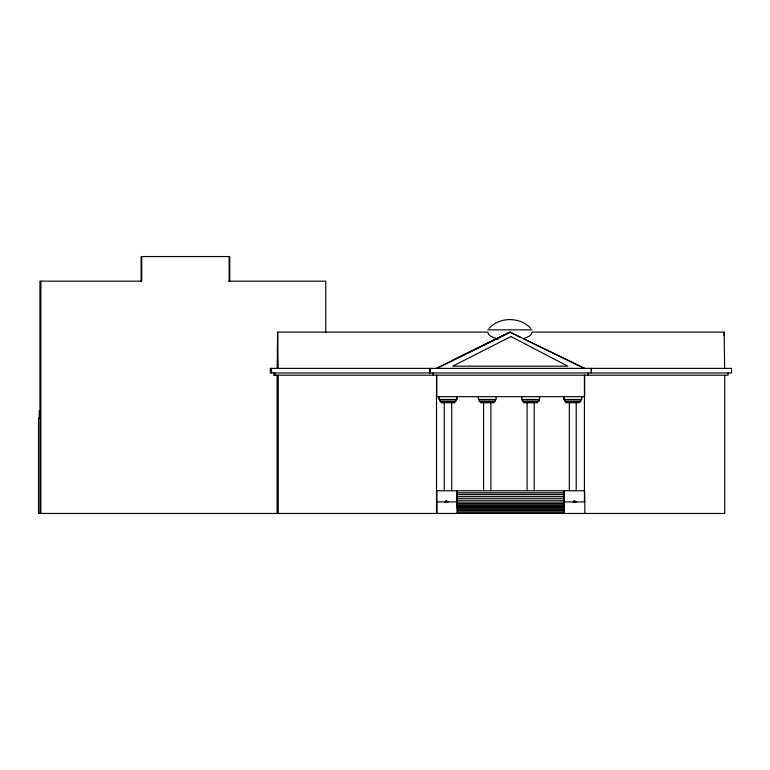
<?xml version="1.0" encoding="UTF-8"?>
<svg xmlns="http://www.w3.org/2000/svg" width="770" height="770" viewBox="0 0 770 770"><rect width="100%" height="100%" fill="white"/><g stroke="black" fill="none" stroke-linecap="round" stroke-linejoin="round"><path stroke-width="1.16" d="M277.161 368.378L277.662 332.13L487.757 332.13L488.546 334.305L490.779 336.336L498.123 339.185M724.098 335.633L724.147 332.13L532.003 332.13L531.271 334.305L529.096 336.336L523.427 338.723L584.334 368.378M488.979 328.444C499.566 316.653 520.193 316.653 530.78 328.444M444.742 501.905L446.148 501.029L448.015 501.905L446.6 501.029L446.6 501.905M444.723 501.905L446.138 501.029L446.138 501.905M436.417 368.378L509.875 332.13L584.69 368.378M504.263 334.931L492.55 340.658M453.203 359.908L489.864 341.938M491.972 340.908L509.99 332.13M436.773 368.378L510.731 332.13M490.038 341.88L487.757 342.968M228.834 281.166L325.758 281.166L325.758 332.65M487.757 329.849L532.003 329.849M436.513 396.675L584.671 396.675L584.671 375.221M439.189 399.457L439.189 396.675L439.15 399.457L456.831 399.457L456.831 396.675L456.803 399.457M478.42 399.457L496.101 399.457L496.101 396.675M581.61 399.457L581.61 396.675L581.639 399.457L563.958 399.457L563.958 396.675M522.397 399.457L522.397 401.045L538.942 401.045L538.942 399.457M440.517 401.69L455.465 401.69L455.465 401.045M523.234 401.69L523.234 401.045L523.215 401.69L538.163 401.69L538.163 401.045M39.953 410.757L39.212 410.757L39.212 418.014L38.5 418.014L38.5 513.446L724.734 513.446L724.734 375.221M436.513 490.74L584.671 490.74L584.882 513.446M564.006 492.752L456.985 492.752L457.12 508.316L564.131 508.316L563.987 490.74L564.169 513.446M457.005 494.388L564.025 494.388M457.024 496.361L564.035 496.361M457.034 498.296L564.044 498.296M457.043 500.269L564.063 500.269M457.168 513.446L457.207 501.905L436.908 501.905L436.754 490.74M564.14 501.905L584.882 501.905M457.062 502.088L564.073 502.088M457.072 503.609L564.083 503.609M457.082 504.928L564.102 504.928M457.101 506.14L564.112 506.14M457.111 507.141L564.121 507.141M457.13 509.653L564.15 509.653M457.149 510.789L564.16 510.789M457.159 512.204L564.169 512.204M510.943 332.592L514.764 334.469M515.717 334.931L521.04 337.549M724.147 332.13L724.647 368.378M456.985 490.74L457.139 501.905M277.662 332.13L278.153 368.378M728.122 372.988L728.122 375.221L273.687 375.221L273.687 372.988M591.437 368.378L591.437 372.988M591.187 368.378L591.187 372.988M588.049 372.988L588.049 375.221M584.42 375.221L584.42 501.491M581.052 399.457L581.023 401.045L564.545 401.045L564.564 399.457M580.262 401.045L580.243 401.69L565.324 401.69L565.324 401.045M579.55 401.69L579.56 402.729L566.017 402.729L566.027 401.69M576.21 402.729L576.21 490.74M574.651 501.905L574.651 501.029L572.774 501.905L574.199 501.029L574.199 501.905M569.338 402.729L569.338 490.74M563.987 396.675L563.987 399.457M539.539 396.675L539.5 399.457L521.8 399.457L521.887 396.675M538.923 399.457L538.923 401.045M537.46 401.69L537.441 402.729L523.918 402.729L523.927 401.69M534.207 402.729L534.207 490.74M527.094 402.729L527.094 490.74M522.464 399.457L522.435 401.045M495.514 399.457L495.514 401.045L479.007 401.045L479.027 399.457M494.725 401.045L494.725 401.69L479.777 401.69L479.777 401.045M494.022 401.69L494.013 402.729L480.48 402.729L480.49 401.69M490.885 402.729L490.885 490.74M483.579 402.729L483.579 490.74M478.42 396.675L478.449 399.457M456.244 399.457L456.244 401.045L439.737 401.045L439.737 399.457M454.752 401.69L454.743 402.729L441.21 402.729L441.21 401.69M451.721 402.729L451.721 490.74M444.242 402.729L444.242 490.74M440.517 401.045L440.536 401.69M436.975 501.905L436.975 513.446M436.754 375.221L436.754 396.675M436.513 375.221L436.513 513.446M433.414 372.988L433.414 375.221M433.164 372.988L433.164 375.221M430.064 368.378L430.064 372.988M429.824 368.378L429.824 372.988M278.249 375.221L278.249 513.446M277.065 375.221L277.065 513.446M274.9 372.988L274.9 375.221M271.55 368.378L271.55 372.988M229.778 281.166L229.778 256.554L141.112 256.554L141.112 281.589M229.152 256.554L229.152 281.589M141.747 256.554L141.747 281.166L39.953 281.166L39.953 513.446M40.897 281.166L40.897 513.446M510.991 336.529L452.693 366.173L567.817 366.173L510.972 336.529M731.5 368.378L270.308 368.378L270.308 372.988L731.5 372.988L731.5 368.378M576.066 501.905L574.651 501.029L576.056 501.905"/></g></svg>
